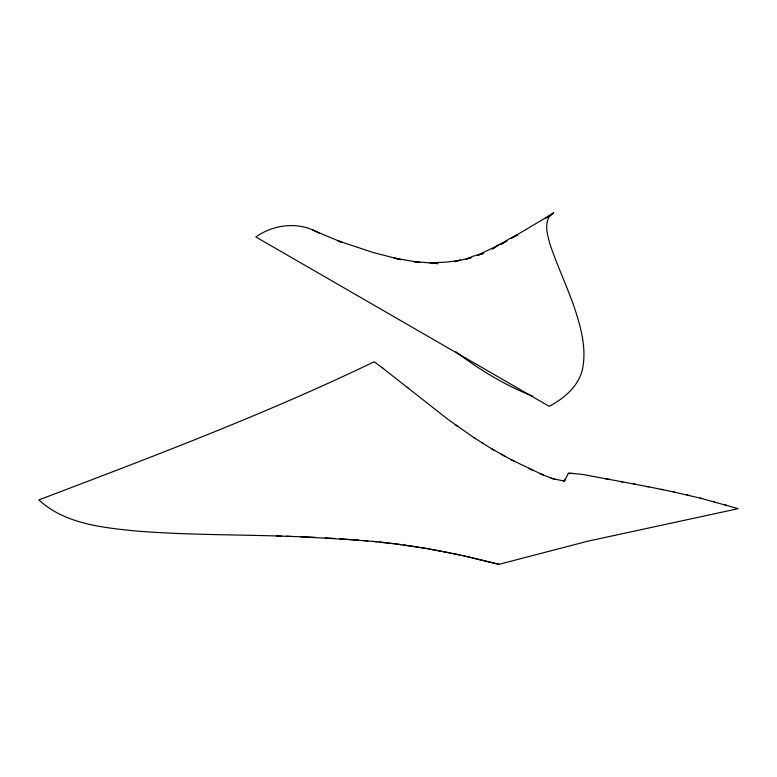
<?xml version="1.0" encoding="UTF-8"?>
<svg xmlns="http://www.w3.org/2000/svg" width="777" height="777" viewBox="0 0 777 777"><rect width="100%" height="100%" fill="white"/><g stroke="black" fill="none" stroke-linecap="round" stroke-linejoin="round"><path stroke-width="1.17" d="M568.249 473.523L572.6 473.446M565.394 479.137L564.393 481.07L552.632 478.69L542.259 474.582L511.664 459.955L492.229 449.116L474.164 437.791L448.261 419.599L382.439 367.89M492.327 249.145L498.523 244.852L507.206 240.666L501.01 244.386L508.867 239.044L517.424 235.052L511.256 238.228L551.126 214.578M493.55 248.3L498.523 244.852M496.707 246.095L477.738 255.109M466.113 259.1L473.494 256.07L483.75 253.399L477.738 255.283M454.798 261.567L471.008 257.741L467.006 259.013M454.71 261.616L460.237 259.829M467.288 556.633L498.98 564.325L587.927 541.171L738.15 508.663L700.446 498.183L673.164 491.851M457.061 260.829L445.804 262.17L430.04 262.791L437.975 263.626L413.927 261.528M281.42 536.111C232.381 534.518 183.226 534.955 134.295 530.856C101.068 527.428 64.549 523.581 38.85 499.922C151.884 456.925 265.142 414.258 374.213 361.771L382.74 368.113M276.515 535.984L291.229 536.451M301 536.839L358.595 540.093M315.559 537.363L286.325 536.237M339.675 538.743L377.01 541.754M325.272 537.801L334.906 538.461M363.248 540.539L367.851 540.928M609.615 479.467L582.536 474.397L568.492 473.057L564.413 481.06L563.092 480.798M372.436 541.326L401.408 544.628M379.283 541.977L392.676 543.57M394.871 543.832L426.651 548.465M403.574 544.91L418.405 547.154M413.869 261.626L420.163 262.548L394.017 258.071L400.777 259.644L373.562 252.612L337.946 240.831L342.268 242.482L312.257 229.914M420.474 547.474L450.446 552.952M428.7 548.815L459.887 554.972M622.824 481.944L620.638 481.526M635.829 484.372L605.157 478.622M648.581 486.82L633.673 483.974M646.474 486.412L663.082 489.724M554.739 479.118L550.806 477.972M661.042 489.296L675.155 492.278M452.35 553.36L465.452 556.206M461.752 555.38L498.98 564.325M688.772 495.367L686.858 494.91M700.028 498.086L701.864 498.552M712.674 501.369L714.432 501.855M726.514 505.235L724.815 504.749M532.818 396.153C505.099 385.441 479.584 369.745 455.914 351.894M543.444 475.048L539.772 473.455M319.755 233.566C299.844 221.26 274.621 223.776 255.847 236.956L549.242 406.342C563.83 398.523 577.661 387.14 582.196 370.551C587.023 349.145 580.973 327.379 574.222 307.1C566.724 285.742 557.041 265.229 549.844 243.764C547.591 235.11 544.492 225.417 549.028 216.958L553.787 212.675A165.443 95.522 60 0 0 545.969 218.143M532.439 470.143L528.816 468.424M514.597 461.441L511.13 459.663M504.399 456.021L501.078 454.205M494.638 450.495L491.472 448.65M482.332 443.045L483.071 443.521M473.64 437.432L474.164 437.791M457.604 426.388L455.099 424.592M407.197 387.257L407.964 387.869"/></g></svg>
